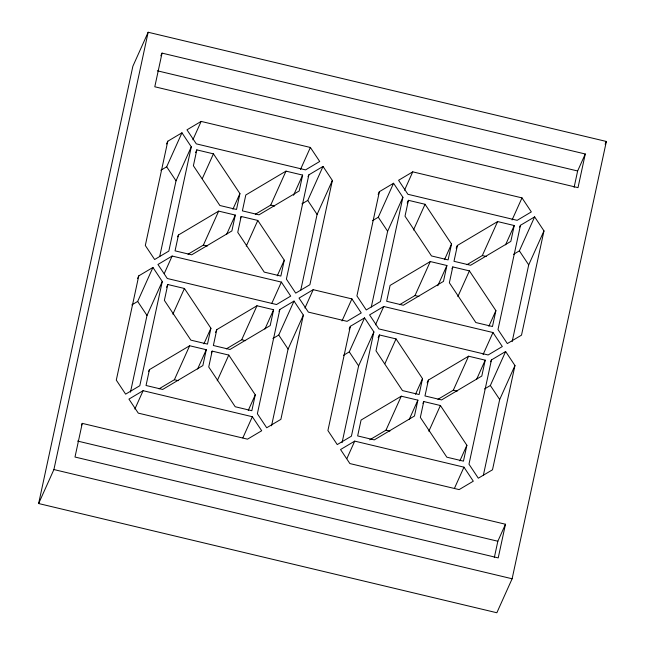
<?xml version="1.0" encoding="UTF-8"?>
<svg xmlns="http://www.w3.org/2000/svg" width="645" height="645" viewBox="0 0 645 645"><rect width="100%" height="100%" fill="white"/><g stroke="black" fill="none" stroke-linecap="round" stroke-linejoin="round"><path stroke-width="0.97" d="M38.636 503.535L132.878 66.233L148.148 32.25L606.365 141.465L512.122 578.767L496.852 612.75L38.636 503.535L53.906 469.552L148.148 32.25M82.254 423.37L74.997 457.031L498.222 557.901L505.478 524.24L82.254 423.37L81.447 425.16M162.048 53.116L154.792 86.777L578.017 187.647L585.273 153.994L162.048 53.116L160.839 55.801M138.764 275.867L116.294 380.123L125.63 394.143L139.804 385.726L162.274 281.47L152.938 267.449L138.764 275.867L137.522 278.624M167.781 141.231L145.31 245.487L154.647 259.508L168.821 251.09L191.291 146.834L181.955 132.814L167.781 141.231L166.539 143.988M130.467 392.168L147.004 315.453L162.274 281.47M159.694 256.549L176.02 180.818L191.291 146.834M149.455 369.625L146.036 385.492L162.661 389.451L202.861 365.578L206.279 349.711L189.654 345.752L149.455 369.625L148.632 371.456M167.797 284.51L164.378 300.377L190.864 340.141L207.488 344.108L210.907 328.24L184.43 288.476L167.797 284.51L166.563 287.267M178.472 234.982L175.053 250.849L191.678 254.815L231.878 230.942L235.296 215.075L218.671 211.117L178.472 234.982L177.649 236.82M196.814 149.874L193.395 165.741L219.881 205.505L236.505 209.464L239.924 193.597L213.439 153.841L196.814 149.874L195.58 152.631M212.157 351.114L208.738 366.981L235.215 406.745L251.84 410.704L255.267 394.837L228.781 355.081L212.157 351.114L211.334 352.952M216.785 329.635L213.366 345.502L229.991 349.469L270.182 325.596L273.609 309.729L256.976 305.77L216.785 329.635L215.543 332.393M241.174 216.478L237.755 232.345L264.232 272.109L280.857 276.068L284.276 260.201L257.798 220.437L241.174 216.478L240.343 218.316M302.618 175.093L299.199 190.96L259.008 214.833L242.383 210.867L245.801 195L285.993 171.127L302.618 175.093L293.539 195.298M279.833 309.495L257.371 413.743L266.708 427.772L280.881 419.347L303.352 315.099L294.015 301.078L279.833 309.495L279.011 311.333M308.85 174.859L286.388 279.108L295.724 293.128L309.898 284.711L332.369 180.463L323.024 166.434L308.85 174.859L308.028 176.69M271.545 425.797L288.081 349.082L303.352 315.099M300.772 290.169L317.09 214.438L332.369 180.463M350.372 326.306L327.91 430.562L337.246 444.582L351.42 436.165L373.89 331.909L364.546 317.888L350.372 326.306L349.139 329.063M379.389 191.67L356.919 295.918L366.263 309.947L380.437 301.529L402.899 197.273L393.563 183.253L379.389 191.67L378.155 194.427M342.084 442.607L358.612 365.892L373.89 331.909M371.31 306.988L387.629 231.257L402.899 197.273M379.413 334.949L375.995 350.815L402.472 390.58L419.097 394.538L422.515 378.671L396.038 338.907L379.413 334.949L378.172 337.706M408.43 200.313L405.012 216.18L431.489 255.944L448.114 259.903L451.532 244.036L425.055 204.272L408.43 200.313L407.189 203.07M417.887 400.15L414.469 416.017L374.277 439.89L357.653 435.923L361.071 420.056L401.263 396.191L417.887 400.15L409.22 419.435M446.904 265.514L443.486 281.381L403.294 305.254L386.669 301.288L390.088 285.421L430.279 261.548L446.904 265.514L437.826 285.719M423.765 401.553L420.347 417.42L446.832 457.184L463.457 461.143L466.875 445.276L440.398 405.512L423.765 401.553L422.943 403.391M428.401 380.074L424.974 395.941L441.607 399.908L481.799 376.035L485.217 360.168L468.593 356.201L428.401 380.074L427.159 382.832M452.782 266.917L449.363 282.784L475.849 322.548L492.474 326.507L495.892 310.64L469.407 270.876L452.782 266.917L451.96 268.755M457.41 245.439L453.991 261.306L470.616 265.264L510.816 241.399L514.234 225.532L497.609 221.566L457.41 245.439L456.176 248.196M491.45 359.926L468.979 464.182L478.316 478.203L492.498 469.786L514.96 365.538L505.624 351.509L491.45 359.926L490.627 361.764M520.467 225.29L497.996 329.547L507.333 343.567L521.507 335.15L543.977 230.894L534.64 216.873L520.467 225.29L519.636 227.129M483.371 475.244L499.69 399.513L514.96 365.538M512.17 341.592L528.707 264.877L543.977 230.894M494.32 557.578L497.843 541.236L505.478 524.24M574.115 187.332L577.638 170.981L585.273 153.994M160.847 170.264L166.684 166.797L181.955 132.814M192.887 139.788L201.143 121.413L310.382 147.455L319.718 161.476L305.545 169.893L196.306 143.859L186.969 129.83L201.143 121.413M131.83 304.9L137.667 301.433L152.938 267.449M202.296 178.633L213.439 153.841M164.29 273.504L172.126 256.049L281.365 282.091L290.702 296.111L276.528 304.529L167.289 278.495L157.952 264.474L172.126 256.049M188.001 254.235L203.393 245.092L218.671 211.117M172.868 314.188L184.43 288.476M134.861 409.059L143.109 390.693L252.348 416.726L261.693 430.747L247.519 439.164L138.28 413.131L128.935 399.11L143.109 390.693M232.91 209.214L239.924 193.597M226.629 234.361L235.296 215.075M158.984 388.87L174.384 379.736L189.654 345.752M246.245 246.156L257.798 220.437M203.893 343.85L210.907 328.24M255.331 214.253L270.723 205.11L285.993 171.127M197.612 368.996L206.279 349.711M300.473 169.498L310.382 147.455M217.228 380.792L228.781 355.081M226.314 348.889L241.706 339.746L256.976 305.77M301.916 203.885L307.754 200.418L323.024 166.434M277.261 275.818L284.276 260.201M271.876 303.214L281.365 282.091M264.942 329.014L273.609 309.729M272.9 338.52L278.737 335.053L294.015 301.078M248.244 410.454L255.267 394.837M242.859 437.85L252.348 416.726M304.948 308.044L313.204 289.678L351.904 298.901L361.24 312.922L347.066 321.339L308.366 312.115L299.03 298.095L313.204 289.678M372.455 220.695L378.293 217.228L393.563 183.253M341.995 320.944L351.904 298.901M404.504 190.219L412.76 171.852L521.999 197.886L531.335 211.915L517.161 220.332L407.922 194.29L398.586 180.269L412.76 171.852M343.438 355.339L349.276 351.872L364.546 317.888M413.493 229.991L425.055 204.272M375.487 324.854L383.743 306.488L492.982 332.53L502.318 346.55L488.144 354.968L378.905 328.926L369.569 314.905L383.743 306.488M399.618 304.674L415.009 295.531L430.279 261.548M384.896 363.707L396.038 338.907M346.881 458.579L354.726 441.124L463.965 467.165L473.301 481.186L459.127 489.603L349.888 463.57L340.552 449.541L354.726 441.124M444.518 259.653L451.532 244.036M369.746 439.817L385.992 430.167L401.263 396.191M457.853 296.595L469.407 270.876M415.501 394.288L422.515 378.671M466.94 264.692L482.339 255.549L497.609 221.566M512.09 219.929L521.999 197.886M505.567 244.818L514.234 225.532M428.836 431.231L440.398 405.512M437.923 399.328L453.322 390.185L468.593 356.201M513.533 254.323L519.37 250.857L534.64 216.873M488.878 326.257L495.892 310.64M483.073 354.565L492.982 332.53M476.55 379.454L485.217 360.168M484.516 388.959L490.353 385.492L505.624 351.509M459.861 460.893L466.875 445.276M605.131 144.222L606.365 141.465M454.467 488.289L463.965 467.165M157.348 70.805L577.638 170.981M270.723 205.11L274.633 206.045M482.339 255.549L486.249 256.484M203.393 245.092L207.311 246.027M415.009 295.531L418.919 296.466M241.706 339.746L245.624 340.681M453.322 390.185L457.232 391.12M174.384 379.736L178.294 380.663M385.992 430.167L389.903 431.102M77.561 441.059L497.843 541.236M53.906 469.552L512.122 578.767M519.37 250.857L528.707 264.877M378.293 217.228L387.629 231.257M490.353 385.492L499.69 399.513M307.754 200.418L317.09 214.438M349.276 351.872L358.612 365.892M166.684 166.797L176.02 180.818M278.737 335.053L288.081 349.082M137.667 301.433L147.004 315.453"/></g></svg>
